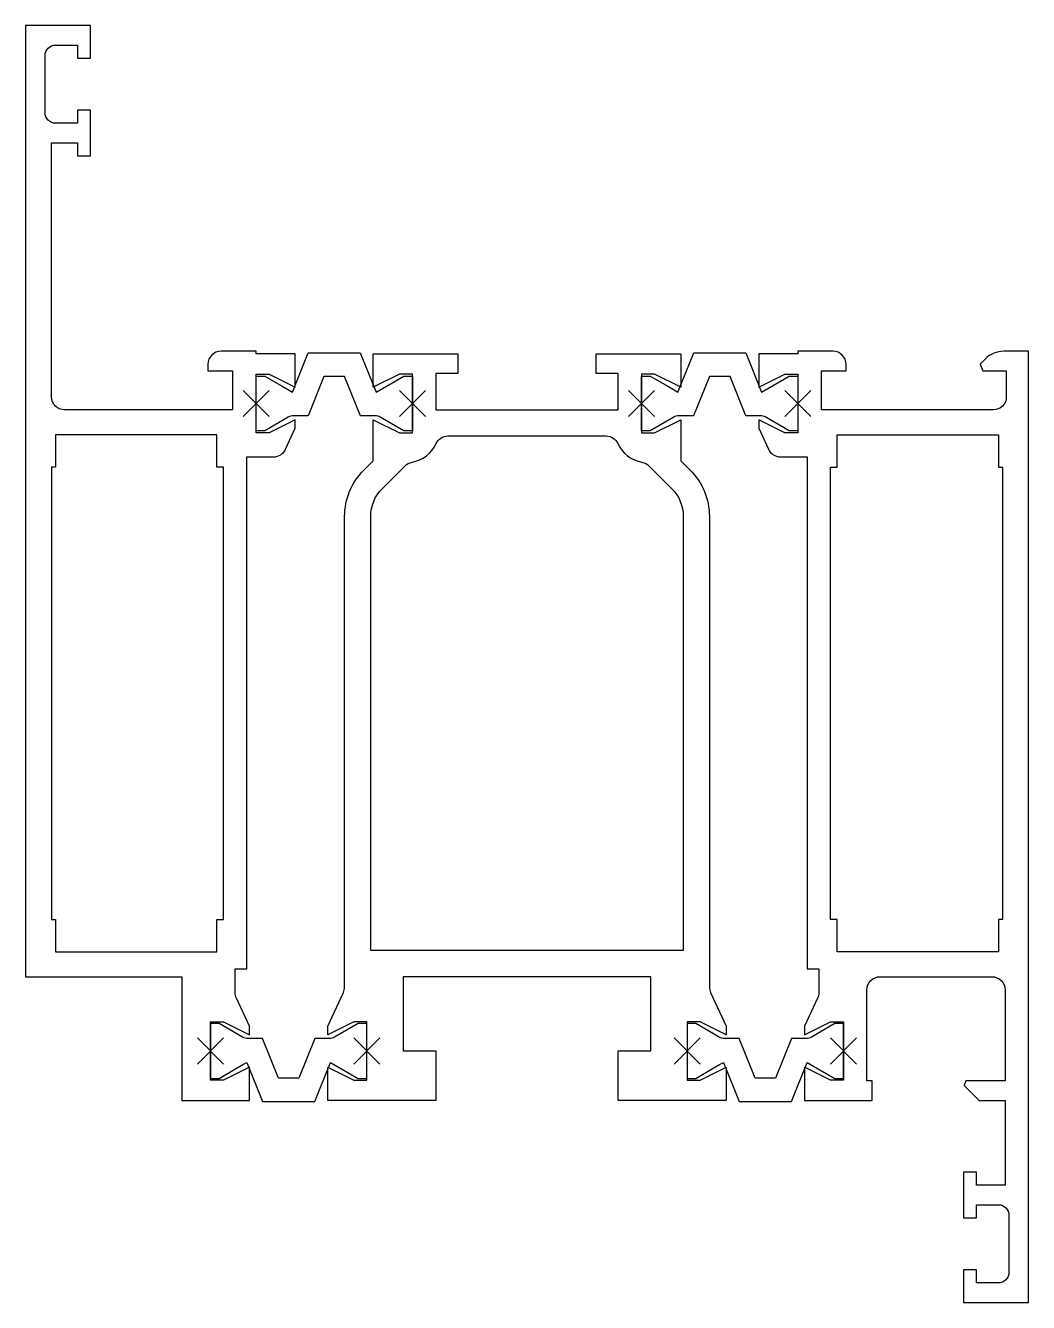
# Model space of a CAD drawing. Header units: millimetres. Extents: x -77 to 0, y 6 to 104.
import ezdxf

# ---------------------------------------------------------------- set-up
doc = ezdxf.new("R2010")
doc.units = ezdxf.units.MM
doc.header["$PDMODE"] = 3
doc.header["$PDSIZE"] = 1
doc.layers.add('X_SNAP', color=7, linetype='Continuous', lineweight=0, plot=False)

msp = doc.modelspace()

# ---------------------------------------------------------------- linework, layer by layer
for points in [[(-59.801, 27.2), (-60.807, 29.358, -0.109518), (-60.901, 29.781), (-60.901, 31.6), (-60.001, 31.6), (-60.001, 70.9), (-57.945, 70.9, 0.294108), (-57.035, 71.486), (-56.301, 73.1), (-56.301, 73.75), (-58.301, 72.75), (-59.301, 72.75), (-59.301, 77.25), (-58.301, 77.25), (-56.301, 76.25), (-56.301, 78.8), (-59.301, 78.8), (-59.301, 79), (-62.001, 79, 0.414214), (-63.001, 78), (-63.001, 77.5), (-61.101, 77.5), (-61.101, 74.5), (-74.001, 74.5, -0.414214), (-75.001, 75.5), (-75.001, 95), (-73.001, 95), (-73.001, 94), (-72.001, 94), (-72.001, 97.5), (-73.001, 97.5), (-73.001, 96.5), (-74.701, 96.5, -0.414214), (-75.501, 97.3), (-75.501, 101.7, -0.414214), (-74.701, 102.5), (-73.001, 102.5), (-73.001, 101.5), (-72.001, 101.5), (-72.001, 104), (-77.001, 104), (-77.001, 31), (-65.001, 31), (-65.001, 21.5), (-59.801, 21.5), (-59.801, 24.05), (-61.801, 23.05), (-62.801, 23.05), (-62.801, 27.55), (-61.801, 27.55), (-59.801, 26.55), (-59.801, 27.2)], [(-55.309, 74.05), (-56.435, 74.05, 0.131652), (-56.835, 73.942), (-58.64, 72.9), (-59.301, 72.9), (-59.301, 77.1), (-58.64, 77.1), (-57.301, 76.327), (-56.813, 76.044), (-56.514, 75.872), (-55.301, 78.875), (-51.301, 78.875), (-50.088, 75.872), (-47.962, 77.1), (-47.301, 77.1), (-47.301, 72.9), (-47.962, 72.9), (-49.767, 73.942, 0.131652), (-50.167, 74.05), (-51.293, 74.05), (-52.515, 77.075), (-54.087, 77.075)], [(-23.201, 27.202), (-23.201, 26.55), (-25.201, 27.55), (-26.201, 27.55), (-26.201, 23.05), (-25.201, 23.05), (-23.201, 24.05), (-23.201, 21.5), (-31.501, 21.5), (-31.501, 25.3), (-29.001, 25.3), (-29.001, 31), (-48.001, 31), (-48.001, 25.3), (-45.501, 25.3), (-45.501, 21.5), (-53.801, 21.5), (-53.801, 24.05), (-51.801, 23.05), (-50.801, 23.05), (-50.801, 27.55), (-51.801, 27.55), (-53.801, 26.55), (-53.801, 27.2), (-52.595, 29.787, 0.109518), (-52.501, 30.21), (-52.501, 66.329, -0.198912), (-51.037, 69.864), (-50.301, 70.6), (-50.301, 73.1), (-50.302, 73.1), (-50.302, 73.75), (-48.302, 72.75), (-47.302, 72.75), (-47.302, 77.25), (-48.302, 77.25), (-50.302, 76.25), (-50.302, 78.8), (-43.801, 78.8), (-43.801, 77.3), (-45.501, 77.3), (-45.501, 74.5), (-31.501, 74.5), (-31.501, 77.3), (-33.201, 77.3), (-33.201, 78.8), (-26.7, 78.8), (-26.7, 76.25), (-28.7, 77.25), (-29.7, 77.25), (-29.7, 72.75), (-28.7, 72.75), (-26.7, 73.75), (-26.7, 70.6), (-25.964, 69.864, -0.198912), (-24.5, 66.329), (-24.5, 30.21, 0.109518), (-24.406, 29.787), (-23.201, 27.202)], [(-25.708, 74.05), (-26.834, 74.05, 0.131652), (-27.234, 73.942), (-29.039, 72.9), (-29.7, 72.9), (-29.7, 77.1), (-29.039, 77.1), (-27.7, 76.327), (-27.212, 76.044), (-26.913, 75.872), (-25.7, 78.875), (-21.7, 78.875), (-20.487, 75.872), (-18.361, 77.1), (-17.7, 77.1), (-17.7, 72.9), (-18.361, 72.9), (-20.166, 73.942, 0.131652), (-20.566, 74.05), (-21.692, 74.05), (-22.914, 77.075), (-24.486, 77.075)], [(-20.7, 78.8), (-20.7, 76.25), (-18.7, 77.25), (-17.7, 77.25), (-17.7, 72.75), (-18.7, 72.75), (-20.7, 73.75), (-20.7, 73.1), (-19.966, 71.486, 0.294108), (-19.056, 70.9), (-17, 70.9), (-17, 31.6), (-16.1, 31.6), (-16.1, 29.781, -0.109518), (-16.194, 29.358), (-17.2, 27.2), (-17.2, 26.55), (-15.2, 27.55), (-14.2, 27.55), (-14.2, 23.05), (-15.2, 23.05), (-17.2, 24.05), (-17.2, 21.5), (-12, 21.5), (-12, 23), (-12.4, 23), (-12.4, 30, -0.414214), (-11.4, 31), (-2.8, 31, -0.414214), (-1.8, 30), (-1.8, 23), (-4.8, 23), (-4.941, 22.659), (-3.783, 21.5), (-1.8, 21.5), (-1.8, 15), (-4, 15), (-4, 16), (-5, 16), (-5, 12.5), (-4, 12.5), (-4, 13.5), (-2.3, 13.5, -0.414214), (-1.5, 12.7), (-1.5, 8.3, -0.414214), (-2.3, 7.5), (-4, 7.5), (-4, 8.5), (-5, 8.5), (-5, 6), (0, 6), (0, 79), (-1.896, 79, 0.198912), (-3.31, 78.414), (-3.712, 78.012), (-3.5, 77.5), (-1.7, 77.5), (-1.7, 75.5, -0.414214), (-2.7, 74.5), (-15.9, 74.5), (-15.9, 77.5), (-14, 77.5), (-14, 78, 0.414214), (-15, 79), (-17.7, 79), (-17.7, 78.8), (-20.7, 78.8)], [(-49.622, 68.45), (-47.865, 70.208, -0.154989), (-47.327, 70.486, 0.248244), (-45.476, 71.914, -0.293963), (-44.566, 72.5), (-32.436, 72.5, -0.293963), (-31.525, 71.914, 0.248244), (-29.674, 70.486, -0.154989), (-29.136, 70.208), (-27.379, 68.45, -0.198912), (-26.5, 66.329), (-26.5, 33), (-50.501, 33), (-50.501, 66.329, -0.198912), (-49.622, 68.45)], [(-58.809, 26.25), (-59.935, 26.25, -0.131652), (-60.335, 26.358), (-62.14, 27.4), (-62.801, 27.4), (-62.801, 23.2), (-62.14, 23.2), (-60.801, 23.973), (-60.313, 24.256), (-60.014, 24.428), (-58.801, 21.425), (-54.801, 21.425), (-53.588, 24.428), (-51.462, 23.2), (-50.801, 23.2), (-50.801, 27.4), (-51.462, 27.4), (-53.267, 26.358, -0.131652), (-53.667, 26.25), (-54.793, 26.25), (-56.015, 23.225), (-57.587, 23.225)], [(-22.209, 26.25), (-23.335, 26.25, -0.131652), (-23.735, 26.358), (-25.54, 27.4), (-26.201, 27.4), (-26.201, 23.2), (-25.54, 23.2), (-24.201, 23.973), (-23.713, 24.256), (-23.414, 24.428), (-22.201, 21.425), (-18.201, 21.425), (-16.988, 24.428), (-14.862, 23.2), (-14.201, 23.2), (-14.201, 27.4), (-14.862, 27.4), (-16.667, 26.358, -0.131652), (-17.067, 26.25), (-18.193, 26.25), (-19.415, 23.225), (-20.987, 23.225)]]:
    msp.add_lwpolyline(points, format="xyb", close=True)
for points in [[(-62.301, 72.6), (-74.701, 72.6), (-74.701, 70.1), (-75.001, 70.1), (-75.001, 35.4), (-74.701, 35.4), (-74.701, 32.9), (-62.301, 32.9), (-62.301, 35.4), (-61.801, 35.4), (-61.801, 70.1), (-62.301, 70.1), (-62.301, 72.6)], [(-15.2, 70.1), (-14.7, 70.1), (-14.7, 72.6), (-2.3, 72.6), (-2.3, 70.1), (-2, 70.1), (-2, 35.4), (-2.3, 35.4), (-2.3, 32.9), (-14.7, 32.9), (-14.7, 35.4), (-15.2, 35.4), (-15.2, 70.1)]]:
    msp.add_lwpolyline(points, close=True)
at = {"layer": 'X_SNAP'}
for p in [(-59.301, 75), (-59.301, 75), (-59.301, 75), (-47.301, 75), (-47.301, 75), (-47.301, 75), (-29.7, 75), (-29.7, 75), (-29.7, 75), (-17.7, 75), (-17.7, 75), (-17.7, 75), (-62.801, 25.3), (-62.801, 25.3), (-62.801, 25.3), (-50.801, 25.3), (-50.801, 25.3), (-50.801, 25.3), (-26.201, 25.3), (-26.201, 25.3), (-26.201, 25.3), (-14.201, 25.3), (-14.201, 25.3), (-14.201, 25.3)]:
    msp.add_point(p, dxfattribs=at)

doc.saveas('drawing.dxf')
